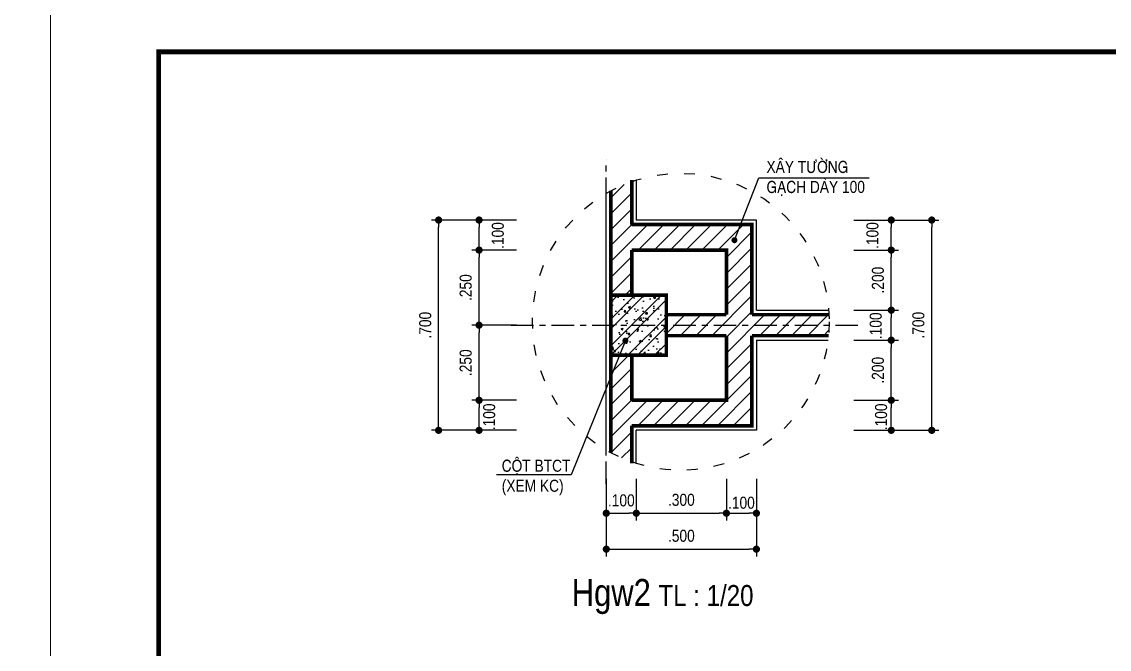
# Model space of a CAD drawing. Header units: millimetres. Extents: x 100 to 288, y -65 to 177.
# Drawn here: x 203.27 to 221.38, y 106.54 to 116.98 of the extents above; entities that cross this region are included whole.
import ezdxf

# ---------------------------------------------------------------- set-up
doc = ezdxf.new("R2010")
doc.units = ezdxf.units.MM
doc.header["$LTSCALE"] = 0.3
doc.header["$MEASUREMENT"] = 0
doc.header["$PDMODE"] = 2
doc.linetypes.add('ACAD_ISO03W100', pattern=[30, 12, -18])
doc.linetypes.add('CENTER', pattern=[2, 1.25, -0.25, 0.25, -0.25])
doc.layers.get('0').update_dxf_attribs({"linetype": 'CONTINUOUS', "lineweight": 13})
doc.layers.get('DEFPOINTS').update_dxf_attribs({"linetype": 'CONTINUOUS', "lineweight": 13})
for name, color, linetype in [('HATCH', 8, 'CONTINUOUS'), ('LAYER 1', 1, 'CONTINUOUS'), ('LAYER 7', 7, 'CONTINUOUS'), ('LAYER1', 1, 'CONTINUOUS'), ('LAYER7', 7, 'CONTINUOUS')]:
    doc.layers.add(name, color=color, linetype=linetype)
doc.styles.add('HELVE-KT', font='VHELVCN.TTF')
doc.dimstyles.new('1-20', dxfattribs={"dimtxt": 0.2, "dimasz": 0.12, "dimexe": 0.12, "dimexo": 0.2, "dimgap": 0.12, "dimtad": 1, "dimdec": 3, "dimlfac": 0.2, "dimzin": 4, "dimdsep": 46, "dimtxsty": 'HELVE-KT', "dimblk1": 'DOT', "dimblk2": 'DOT', "dimsah": 1, "dimcen": -0.18, "dimadec": 3, "dimazin": 0, "dimtfac": 1, "dimtdec": 3, "dimtmove": 2, "dimatfit": 3, "dimldrblk": 'DOT', "dimfxl": 0, "dimtolj": 1, "dimtzin": 4, "dimarcsym": 0})

# ---------------------------------------------------------------- blocks, each defined once
blk = doc.blocks.new('_DOT')
at = {"color": 0, "linetype": 'ByBlock'}
blk.add_line((-0.5, 0), (-1, 0), dxfattribs=at)
at = {"color": 0, "linetype": 'ByBlock', "const_width": 0.5}
blk.add_lwpolyline([(-0.25, 0, 1), (0.25, 0, 1)], format="xyb", close=True, dxfattribs=at)
blk = doc.blocks.new('*D86')
at = {"layer": 'DEFPOINTS', "color": 0, "lineweight": -2, "ltscale": 5}
for p in [(216.924, 110.684), (217.75, 110.684), (216.924, 110.184)]:
    blk.add_point(p, dxfattribs=at)
at = {"layer": 'LAYER 1', "color": 0, "lineweight": -2, "ltscale": 5}
for p, q in [((217.124, 110.684), (217.87, 110.684)), ((217.75, 110.304), (217.75, 110.564)), ((217.124, 110.184), (217.87, 110.184))]:
    blk.add_line(p, q, dxfattribs=at)
at = {"layer": 'LAYER 1', "color": 0, "lineweight": -2, "ltscale": 5, "xscale": 0.12, "yscale": 0.12, "zscale": 0.12}
for p, rotation in [((217.75, 110.684), 90), ((217.75, 110.184), 270)]:
    blk.add_blockref('_DOT', p, dxfattribs=dict(at, rotation=rotation))
at = {"layer": 'LAYER 1', "color": 0, "ltscale": 5, "insert": (217.581, 110.408), "char_height": 0.2, "attachment_point": 5, "rotation": 90, "style": 'HELVE-KT'}
blk.add_mtext('\\A1;.100', dxfattribs=at)
blk = doc.blocks.new('*D87')
at = {"layer": 'DEFPOINTS', "color": 0, "lineweight": -2, "ltscale": 5}
for p in [(216.924, 111.684), (217.75, 111.684), (216.924, 110.684)]:
    blk.add_point(p, dxfattribs=at)
at = {"layer": 'LAYER 1', "color": 0, "lineweight": -2, "ltscale": 5}
for p, q in [((217.124, 111.684), (217.87, 111.684)), ((217.75, 110.804), (217.75, 111.564)), ((217.124, 110.684), (217.87, 110.684))]:
    blk.add_line(p, q, dxfattribs=at)
at = {"layer": 'LAYER 1', "color": 0, "lineweight": -2, "ltscale": 5, "xscale": 0.12, "yscale": 0.12, "zscale": 0.12}
for p, rotation in [((217.75, 111.684), 90), ((217.75, 110.684), 270)]:
    blk.add_blockref('_DOT', p, dxfattribs=dict(at, rotation=rotation))
at = {"layer": 'LAYER 1', "color": 0, "ltscale": 5, "insert": (217.528, 111.184), "char_height": 0.2, "attachment_point": 5, "rotation": 90, "style": 'HELVE-KT'}
blk.add_mtext('\\A1;.200', dxfattribs=at)
blk = doc.blocks.new('*D88')
at = {"layer": 'DEFPOINTS', "color": 0, "lineweight": -2, "ltscale": 5}
for p in [(216.924, 112.184), (217.75, 112.184), (216.924, 111.684)]:
    blk.add_point(p, dxfattribs=at)
at = {"layer": 'LAYER 1', "color": 0, "lineweight": -2, "ltscale": 5}
for p, q in [((217.124, 112.184), (217.87, 112.184)), ((217.75, 111.804), (217.75, 112.064)), ((217.124, 111.684), (217.87, 111.684))]:
    blk.add_line(p, q, dxfattribs=at)
at = {"layer": 'LAYER 1', "color": 0, "lineweight": -2, "ltscale": 5, "xscale": 0.12, "yscale": 0.12, "zscale": 0.12}
for p, rotation in [((217.75, 112.184), 90), ((217.75, 111.684), 270)]:
    blk.add_blockref('_DOT', p, dxfattribs=dict(at, rotation=rotation))
at = {"layer": 'LAYER 1', "color": 0, "ltscale": 5, "insert": (217.492, 111.924), "char_height": 0.2, "attachment_point": 5, "rotation": 90, "style": 'HELVE-KT'}
blk.add_mtext('\\A1;.100', dxfattribs=at)
blk = doc.blocks.new('*D89')
at = {"layer": 'DEFPOINTS', "color": 0, "lineweight": -2, "ltscale": 5}
for p in [(216.924, 113.184), (217.75, 113.184), (216.924, 112.184)]:
    blk.add_point(p, dxfattribs=at)
at = {"layer": 'LAYER 1', "color": 0, "lineweight": -2, "ltscale": 5}
for p, q in [((217.124, 113.184), (217.87, 113.184)), ((217.75, 112.304), (217.75, 113.064)), ((217.124, 112.184), (217.87, 112.184))]:
    blk.add_line(p, q, dxfattribs=at)
at = {"layer": 'LAYER 1', "color": 0, "lineweight": -2, "ltscale": 5, "xscale": 0.12, "yscale": 0.12, "zscale": 0.12}
for p, rotation in [((217.75, 113.184), 90), ((217.75, 112.184), 270)]:
    blk.add_blockref('_DOT', p, dxfattribs=dict(at, rotation=rotation))
at = {"layer": 'LAYER 1', "color": 0, "ltscale": 5, "insert": (217.528, 112.684), "char_height": 0.2, "attachment_point": 5, "rotation": 90, "style": 'HELVE-KT'}
blk.add_mtext('\\A1;.200', dxfattribs=at)
blk = doc.blocks.new('*D90')
at = {"layer": 'DEFPOINTS', "color": 0, "lineweight": -2, "ltscale": 5}
for p in [(216.924, 113.684), (217.75, 113.684), (216.924, 113.184)]:
    blk.add_point(p, dxfattribs=at)
at = {"layer": 'LAYER 1', "color": 0, "lineweight": -2, "ltscale": 5}
for p, q in [((217.124, 113.684), (217.87, 113.684)), ((217.75, 113.304), (217.75, 113.564)), ((217.124, 113.184), (217.87, 113.184))]:
    blk.add_line(p, q, dxfattribs=at)
at = {"layer": 'LAYER 1', "color": 0, "lineweight": -2, "ltscale": 5, "xscale": 0.12, "yscale": 0.12, "zscale": 0.12}
for p, rotation in [((217.75, 113.684), 90), ((217.75, 113.184), 270)]:
    blk.add_blockref('_DOT', p, dxfattribs=dict(at, rotation=rotation))
at = {"layer": 'LAYER 1', "color": 0, "ltscale": 5, "insert": (217.437, 113.426), "char_height": 0.2, "attachment_point": 5, "rotation": 90, "style": 'HELVE-KT'}
blk.add_mtext('\\A1;.100', dxfattribs=at)
blk = doc.blocks.new('*D91')
at = {"layer": 'DEFPOINTS', "color": 0, "lineweight": -2, "ltscale": 5}
for p in [(216.924, 113.684), (218.424, 113.684), (216.924, 110.184)]:
    blk.add_point(p, dxfattribs=at)
at = {"layer": 'LAYER 1', "color": 0, "lineweight": -2, "ltscale": 5}
for p, q in [((217.124, 113.684), (218.544, 113.684)), ((218.424, 110.304), (218.424, 113.564)), ((217.124, 110.184), (218.544, 110.184))]:
    blk.add_line(p, q, dxfattribs=at)
at = {"layer": 'LAYER 1', "color": 0, "lineweight": -2, "ltscale": 5, "xscale": 0.12, "yscale": 0.12, "zscale": 0.12}
for p, rotation in [((218.424, 113.684), 90), ((218.424, 110.184), 270)]:
    blk.add_blockref('_DOT', p, dxfattribs=dict(at, rotation=rotation))
at = {"layer": 'LAYER 1', "color": 0, "ltscale": 5, "insert": (218.202, 111.934), "char_height": 0.2, "attachment_point": 5, "rotation": 90, "style": 'HELVE-KT'}
blk.add_mtext('\\A1;.700', dxfattribs=at)
blk = doc.blocks.new('*D92')
at = {"layer": 'DEFPOINTS', "color": 0, "lineweight": -2, "ltscale": 5}
for p in [(213.004, 109.578), (213.504, 109.578), (213.504, 108.804)]:
    blk.add_point(p, dxfattribs=at)
at = {"layer": 'LAYER 1', "color": 0, "lineweight": -2, "ltscale": 5}
for p, q in [((213.004, 109.378), (213.004, 108.684)), ((213.504, 109.378), (213.504, 108.684)), ((213.124, 108.804), (213.384, 108.804))]:
    blk.add_line(p, q, dxfattribs=at)
at = {"layer": 'LAYER 1', "color": 0, "lineweight": -2, "ltscale": 5, "xscale": 0.12, "yscale": 0.12, "zscale": 0.12, "rotation": 180}
blk.add_blockref('_DOT', (213.004, 108.804), dxfattribs=at)
at = {"layer": 'LAYER 1', "color": 0, "lineweight": -2, "ltscale": 5, "xscale": 0.12, "yscale": 0.12, "zscale": 0.12}
blk.add_blockref('_DOT', (213.504, 108.804), dxfattribs=at)
at = {"layer": 'LAYER 1', "color": 0, "ltscale": 5, "insert": (213.254, 109.017), "char_height": 0.2, "attachment_point": 5, "style": 'HELVE-KT'}
blk.add_mtext('\\A1;.100', dxfattribs=at)
blk = doc.blocks.new('*D93')
at = {"layer": 'DEFPOINTS', "color": 0, "lineweight": -2, "ltscale": 5}
for p in [(213.504, 109.578), (215.004, 109.578), (215.004, 108.804)]:
    blk.add_point(p, dxfattribs=at)
at = {"layer": 'LAYER 1', "color": 0, "lineweight": -2, "ltscale": 5}
for p, q in [((213.504, 109.378), (213.504, 108.684)), ((215.004, 109.378), (215.004, 108.684)), ((213.624, 108.804), (214.884, 108.804))]:
    blk.add_line(p, q, dxfattribs=at)
at = {"layer": 'LAYER 1', "color": 0, "lineweight": -2, "ltscale": 5, "xscale": 0.12, "yscale": 0.12, "zscale": 0.12, "rotation": 180}
blk.add_blockref('_DOT', (213.504, 108.804), dxfattribs=at)
at = {"layer": 'LAYER 1', "color": 0, "lineweight": -2, "ltscale": 5, "xscale": 0.12, "yscale": 0.12, "zscale": 0.12}
blk.add_blockref('_DOT', (215.004, 108.804), dxfattribs=at)
at = {"layer": 'LAYER 1', "color": 0, "ltscale": 5, "insert": (214.254, 109.026), "char_height": 0.2, "attachment_point": 5, "style": 'HELVE-KT'}
blk.add_mtext('\\A1;.300', dxfattribs=at)
blk = doc.blocks.new('*D94')
at = {"layer": 'DEFPOINTS', "color": 0, "lineweight": -2, "ltscale": 5}
for p in [(215.004, 109.578), (215.504, 109.578), (215.504, 108.804)]:
    blk.add_point(p, dxfattribs=at)
at = {"layer": 'LAYER 1', "color": 0, "lineweight": -2, "ltscale": 5}
for p, q in [((215.004, 109.378), (215.004, 108.684)), ((215.504, 109.378), (215.504, 108.684)), ((215.124, 108.804), (215.384, 108.804))]:
    blk.add_line(p, q, dxfattribs=at)
at = {"layer": 'LAYER 1', "color": 0, "lineweight": -2, "ltscale": 5, "xscale": 0.12, "yscale": 0.12, "zscale": 0.12, "rotation": 180}
blk.add_blockref('_DOT', (215.004, 108.804), dxfattribs=at)
at = {"layer": 'LAYER 1', "color": 0, "lineweight": -2, "ltscale": 5, "xscale": 0.12, "yscale": 0.12, "zscale": 0.12}
blk.add_blockref('_DOT', (215.504, 108.804), dxfattribs=at)
at = {"layer": 'LAYER 1', "color": 0, "ltscale": 5, "insert": (215.254, 108.978), "char_height": 0.2, "attachment_point": 5, "style": 'HELVE-KT'}
blk.add_mtext('\\A1;.100', dxfattribs=at)
blk = doc.blocks.new('*D95')
at = {"layer": 'DEFPOINTS', "color": 0, "lineweight": -2, "ltscale": 5}
for p in [(213.004, 109.578), (215.504, 109.578), (215.504, 108.206)]:
    blk.add_point(p, dxfattribs=at)
at = {"layer": 'LAYER 1', "color": 0, "lineweight": -2, "ltscale": 5}
for p, q in [((213.004, 109.378), (213.004, 108.086)), ((215.504, 109.378), (215.504, 108.086)), ((213.124, 108.206), (215.384, 108.206))]:
    blk.add_line(p, q, dxfattribs=at)
at = {"layer": 'LAYER 1', "color": 0, "lineweight": -2, "ltscale": 5, "xscale": 0.12, "yscale": 0.12, "zscale": 0.12, "rotation": 180}
blk.add_blockref('_DOT', (213.004, 108.206), dxfattribs=at)
at = {"layer": 'LAYER 1', "color": 0, "lineweight": -2, "ltscale": 5, "xscale": 0.12, "yscale": 0.12, "zscale": 0.12}
blk.add_blockref('_DOT', (215.504, 108.206), dxfattribs=at)
at = {"layer": 'LAYER 1', "color": 0, "ltscale": 5, "insert": (214.254, 108.428), "char_height": 0.2, "attachment_point": 5, "style": 'HELVE-KT'}
blk.add_mtext('\\A1;.500', dxfattribs=at)
blk = doc.blocks.new('*D96')
at = {"layer": 'DEFPOINTS', "color": 0, "lineweight": -2, "ltscale": 5}
for p in [(210.885, 110.684), (211.711, 110.684), (211.711, 110.184)]:
    blk.add_point(p, dxfattribs=at)
at = {"layer": 'LAYER 1', "color": 0, "lineweight": -2, "ltscale": 5}
for p, q in [((211.511, 110.684), (210.765, 110.684)), ((210.885, 110.304), (210.885, 110.564)), ((211.511, 110.184), (210.765, 110.184))]:
    blk.add_line(p, q, dxfattribs=at)
at = {"layer": 'LAYER 1', "color": 0, "lineweight": -2, "ltscale": 5, "xscale": 0.12, "yscale": 0.12, "zscale": 0.12}
for p, rotation in [((210.885, 110.684), 90), ((210.885, 110.184), 270)]:
    blk.add_blockref('_DOT', p, dxfattribs=dict(at, rotation=rotation))
at = {"layer": 'LAYER 1', "color": 0, "ltscale": 5, "insert": (211.054, 110.408), "char_height": 0.2, "attachment_point": 5, "rotation": 90, "style": 'HELVE-KT'}
blk.add_mtext('\\A1;.100', dxfattribs=at)
blk = doc.blocks.new('*D97')
at = {"layer": 'DEFPOINTS', "color": 0, "lineweight": -2, "ltscale": 5}
for p in [(210.885, 111.934), (211.711, 111.934), (211.711, 110.684)]:
    blk.add_point(p, dxfattribs=at)
at = {"layer": 'LAYER 1', "color": 0, "lineweight": -2, "ltscale": 5}
for p, q in [((211.511, 111.934), (210.765, 111.934)), ((210.885, 110.804), (210.885, 111.814)), ((211.511, 110.684), (210.765, 110.684))]:
    blk.add_line(p, q, dxfattribs=at)
at = {"layer": 'LAYER 1', "color": 0, "lineweight": -2, "ltscale": 5, "xscale": 0.12, "yscale": 0.12, "zscale": 0.12}
for p, rotation in [((210.885, 111.934), 90), ((210.885, 110.684), 270)]:
    blk.add_blockref('_DOT', p, dxfattribs=dict(at, rotation=rotation))
at = {"layer": 'LAYER 1', "color": 0, "ltscale": 5, "insert": (210.663, 111.309), "char_height": 0.2, "attachment_point": 5, "rotation": 90, "style": 'HELVE-KT'}
blk.add_mtext('\\A1;.250', dxfattribs=at)
blk = doc.blocks.new('*D98')
at = {"layer": 'DEFPOINTS', "color": 0, "lineweight": -2, "ltscale": 5}
for p in [(210.885, 113.184), (211.711, 113.184), (211.711, 111.934)]:
    blk.add_point(p, dxfattribs=at)
at = {"layer": 'LAYER 1', "color": 0, "lineweight": -2, "ltscale": 5}
for p, q in [((211.511, 113.184), (210.765, 113.184)), ((210.885, 112.054), (210.885, 113.064)), ((211.511, 111.934), (210.765, 111.934))]:
    blk.add_line(p, q, dxfattribs=at)
at = {"layer": 'LAYER 1', "color": 0, "lineweight": -2, "ltscale": 5, "xscale": 0.12, "yscale": 0.12, "zscale": 0.12}
for p, rotation in [((210.885, 113.184), 90), ((210.885, 111.934), 270)]:
    blk.add_blockref('_DOT', p, dxfattribs=dict(at, rotation=rotation))
at = {"layer": 'LAYER 1', "color": 0, "ltscale": 5, "insert": (210.663, 112.559), "char_height": 0.2, "attachment_point": 5, "rotation": 90, "style": 'HELVE-KT'}
blk.add_mtext('\\A1;.250', dxfattribs=at)
blk = doc.blocks.new('*D99')
at = {"layer": 'DEFPOINTS', "color": 0, "lineweight": -2, "ltscale": 5}
for p in [(210.885, 113.684), (211.711, 113.684), (211.711, 113.184)]:
    blk.add_point(p, dxfattribs=at)
at = {"layer": 'LAYER 1', "color": 0, "lineweight": -2, "ltscale": 5}
for p, q in [((211.511, 113.684), (210.765, 113.684)), ((210.885, 113.304), (210.885, 113.564)), ((211.511, 113.184), (210.765, 113.184))]:
    blk.add_line(p, q, dxfattribs=at)
at = {"layer": 'LAYER 1', "color": 0, "lineweight": -2, "ltscale": 5, "xscale": 0.12, "yscale": 0.12, "zscale": 0.12}
for p, rotation in [((210.885, 113.684), 90), ((210.885, 113.184), 270)]:
    blk.add_blockref('_DOT', p, dxfattribs=dict(at, rotation=rotation))
at = {"layer": 'LAYER 1', "color": 0, "ltscale": 5, "insert": (211.198, 113.426), "char_height": 0.2, "attachment_point": 5, "rotation": 90, "style": 'HELVE-KT'}
blk.add_mtext('\\A1;.100', dxfattribs=at)
blk = doc.blocks.new('*D100')
at = {"layer": 'DEFPOINTS', "color": 0, "lineweight": -2, "ltscale": 5}
for p in [(210.211, 113.684), (211.711, 113.684), (211.711, 110.184)]:
    blk.add_point(p, dxfattribs=at)
at = {"layer": 'LAYER 1', "color": 0, "lineweight": -2, "ltscale": 5}
for p, q in [((211.511, 113.684), (210.091, 113.684)), ((210.211, 110.304), (210.211, 113.564)), ((211.511, 110.184), (210.091, 110.184))]:
    blk.add_line(p, q, dxfattribs=at)
at = {"layer": 'LAYER 1', "color": 0, "lineweight": -2, "ltscale": 5, "xscale": 0.12, "yscale": 0.12, "zscale": 0.12}
for p, rotation in [((210.211, 113.684), 90), ((210.211, 110.184), 270)]:
    blk.add_blockref('_DOT', p, dxfattribs=dict(at, rotation=rotation))
at = {"layer": 'LAYER 1', "color": 0, "ltscale": 5, "insert": (209.989, 111.934), "char_height": 0.2, "attachment_point": 5, "rotation": 90, "style": 'HELVE-KT'}
blk.add_mtext('\\A1;.700', dxfattribs=at)

msp = doc.modelspace()

# ---------------------------------------------------------------- hatches: boundary and pattern name
at = {"layer": 'HATCH', "ltscale": 5}
h = msp.add_hatch(dxfattribs=at)
h.set_pattern_fill('ANSI31', color=256, scale=1.5, style=0)
h.set_pattern_definition([(45, (213.07892, 109.81043), (-0.1325825, 0.1325825), [])])
h.paths.add_polyline_path([(215.42892, 111.7591), (216.70554, 111.7591, 0.0177337), (216.71575, 111.9341), (214.00392, 111.9341), (214.00392, 111.7591), (215.00392, 111.7591), (215.00392, 110.6841), (213.42892, 110.6841), (213.42892, 111.4341), (213.07892, 111.4341), (213.07892, 109.81043, 0.03871262), (213.42892, 109.65682), (213.42892, 110.2591), (215.42892, 110.2591)])
h.paths.add_polyline_path([(216.71354, 112.1091), (215.42892, 112.1091), (215.42892, 113.6091), (213.42892, 113.6091), (213.42892, 114.32414, 0.03871262), (213.07892, 114.17054), (213.07892, 112.4341), (213.42892, 112.4341), (213.42892, 113.1841), (215.00392, 113.1841), (215.00392, 112.1091), (214.00392, 112.1091), (214.00392, 111.9341), (216.71575, 111.9341, 0.00570243), (216.71639, 111.99048, 0.01200135)])
h = msp.add_hatch(dxfattribs=at)
h.set_pattern_fill('AR-CONC', color=256, scale=0.05, style=0)
h.set_pattern_definition([(50, (213.07892, 111.4341), (0.35863, -0.031376), [0.0375, -0.4125]), (355, (213.07892, 111.4341), (-0.06938, 0.3761), [0.03, -0.33]), (100.45, (213.1088, 111.4315), (0.289255, 0.34472), [0.03187, -0.35057]), (46.184, (213.0789, 111.5341), (0.53362, -0.08276), [0.05625, -0.61875]), (96.636, (213.1234, 111.5272), (0.46733, 0.48706), [0.0478, -0.52586]), (351.184, (213.0789, 111.5341), (0.46733, 0.48706), [0.045, -0.495]), (21, (213.12892, 111.5091), (0.298454, -0.20131), [0.0375, -0.4125]), (326, (213.12892, 111.5091), (0.12166, 0.36258), [0.03, -0.33]), (71.45, (213.1538, 111.49233), (0.42011, 0.161265), [0.03187, -0.35057]), (37.5, (213.07892, 111.4341), (0.00608, 0.166447), [0, -0.326, 0, -0.335, 0, -0.33125]), (7.5, (213.07892, 111.4341), (0.131535, 0.197206), [0, -0.191, 0, -0.3185, 0, -0.12625]), (327.5, (212.96742, 111.4341), (0.266911, -0.011277), [0, -0.125, 0, -0.39, 0, -0.5175]), (317.5, (212.91742, 111.4341), (0.291593, 0.050052), [0, -0.1625, 0, -0.259, 0, -0.3675])])
h.paths.add_polyline_path([(214.00392, 111.9341), (213.07892, 111.9341), (213.07892, 111.4341), (214.00392, 111.4341)])
h.paths.add_polyline_path([(214.00392, 112.4341), (213.07892, 112.4341), (213.07892, 111.9341), (214.00392, 111.9341)])
h = msp.add_hatch(dxfattribs=at)
h.set_pattern_fill('STEEL', color=256, scale=2.5, style=0)
h.set_pattern_definition([(45, (213.07892, 111.4341), (-0.22097, 0.22097), []), (45, (213.07892, 111.59035), (-0.22097, 0.22097), [])])
h.paths.add_polyline_path([(214.00392, 111.9341), (213.07892, 111.9341), (213.07892, 111.4341), (214.00392, 111.4341)])
h.paths.add_polyline_path([(214.00392, 112.4341), (213.07892, 112.4341), (213.07892, 111.9341), (214.00392, 111.9341)])

# ---------------------------------------------------------------- linework, layer by layer
at = {"layer": 'DEFPOINTS', "linetype": 'Continuous', "ltscale": 0.08}
for points in [[(161.74885, 87.74536), (203.74885, 87.74536), (203.74885, 117.44536), (161.74885, 117.44536)], [(203.74885, 87.74536), (245.74885, 87.74536), (245.74885, 117.44536), (203.74885, 117.44536)]]:
    msp.add_lwpolyline(points, close=True, dxfattribs=at)
at = {"layer": 'HATCH', "linetype": 'CENTER'}
for points in [[(213.00392, 109.2897), (213.00392, 114.69127)], [(211.41891, 111.9341), (217.21586, 111.9341)]]:
    msp.add_lwpolyline(points, dxfattribs=at)
at = {"layer": 'HATCH', "ltscale": 5}
for points in [[(213.50392, 114.34901), (213.50392, 113.6841)], [(215.13834, 113.34848), (215.54203, 114.38781), (217.38213, 114.38781)], [(213.00392, 109.85221), (213.00392, 114.12875)], [(215.50392, 112.1841), (215.50392, 113.6841), (213.50392, 113.6841)], [(215.50392, 112.1841), (216.7088, 112.1841)], [(213.32212, 111.67662), (212.42108, 109.44455), (211.17764, 109.44455)], [(215.50392, 111.6841), (215.50392, 110.1841), (213.50392, 110.1841)], [(215.50392, 111.6841), (216.69733, 111.6841)], [(213.50392, 109.63196), (213.50392, 110.1841)]]:
    msp.add_lwpolyline(points, dxfattribs=at)
at = {"layer": 'LAYER 1', "ltscale": 5, "const_width": 0.05}
for points in [[(215.11334, 113.34848, 1), (215.16334, 113.34848, 1)], [(213.29712, 111.67662, 1), (213.34712, 111.67662, 1)]]:
    msp.add_lwpolyline(points, format="xyb", close=True, dxfattribs=at)
at = {"layer": 'LAYER 7', "linetype": 'ACAD_ISO03W100', "ltscale": 0.05}
msp.add_circle((214.24436, 111.99048), 2.47203, dxfattribs=at)
at = {"layer": 'LAYER7', "linetype": 'Continuous', "const_width": 0.08}
msp.add_lwpolyline([(244.74885, 116.48282), (205.54885, 116.48282), (205.54885, 88.70791), (244.74885, 88.70791)], close=True, dxfattribs=at)
at = {"layer": 'LAYER7', "ltscale": 5, "const_width": 0.06}
for points in [[(213.42892, 114.34901), (213.42892, 113.6091)], [(213.07892, 109.81043), (213.07892, 114.17054)], [(215.42892, 112.1091), (215.42892, 113.6091), (213.42892, 113.6091)], [(215.00392, 112.1091), (215.00392, 113.1841), (213.42892, 113.1841)], [(213.42892, 113.1841), (213.42892, 112.4341)], [(214.00392, 112.1091), (215.00392, 112.1091)], [(215.42892, 112.1091), (216.71354, 112.1091)], [(215.00392, 111.7591), (215.00392, 110.6841), (213.42892, 110.6841)], [(215.42892, 111.7591), (215.42892, 110.2591), (213.42892, 110.2591)], [(214.00392, 111.7591), (215.00392, 111.7591)], [(215.42892, 111.7591), (216.70554, 111.7591)], [(213.42892, 110.6841), (213.42892, 111.4341)], [(213.42892, 109.63196), (213.42892, 110.2591)]]:
    msp.add_lwpolyline(points, dxfattribs=at)
msp.add_lwpolyline([(214.00392, 111.4341), (214.00392, 112.4341), (213.07892, 112.4341), (213.07892, 111.4341)], close=True, dxfattribs=at)

# ---------------------------------------------------------------- texts
at = {"layer": 'LAYER 1', "linetype": 'Continuous', "ltscale": 0.4, "insert": (212.42837, 107.70931), "char_height": 0.2, "width": 10.8090428, "attachment_point": 1, "style": 'HELVE-KT'}
msp.add_mtext('{\\H2.25x;Hgw2}  {\\H1.75x;TL : 1/20}', dxfattribs=at)
at = {"layer": 'LAYER1', "linetype": 'Continuous', "ltscale": 0.05, "char_height": 0.2, "width": 5.2618645, "attachment_point": 7, "style": 'HELVE-KT'}
for s, insert in [('XAÂY TÖÔØNG \\PGAÏCH DAØY 100', (215.67131, 114.08518)), ('COÄT BTCT\\P(XEM KC)', (211.26265, 109.10153))]:
    msp.add_mtext(s, dxfattribs=dict(at, insert=insert))

# ---------------------------------------------------------------- dimensions: what is measured, and where the dimension line sits
at = {"layer": 'LAYER 1', "ltscale": 5}
for base, p1, p2, picture, middle in [((210.21098, 113.6841), (211.71114, 110.1841), (211.71114, 113.6841), '*D100', (209.98885, 111.9341)), ((218.42379, 113.6841), (216.92363, 110.1841), (216.92363, 113.6841), '*D91', (218.20165, 111.9341)), ((210.88477, 113.1841), (211.71114, 111.9341), (211.71114, 113.1841), '*D98', (210.66264, 112.5591)), ((217.74999, 113.1841), (216.92363, 112.1841), (216.92363, 113.1841), '*D89', (217.52786, 112.6841)), ((210.88477, 111.9341), (211.71114, 110.6841), (211.71114, 111.9341), '*D97', (210.66264, 111.3091)), ((217.74999, 111.6841), (216.92363, 110.6841), (216.92363, 111.6841), '*D87', (217.52786, 111.1841))]:
    dim = msp.add_linear_dim(base=base, p1=p1, p2=p2, angle=90, dimstyle='1-20', dxfattribs=at)
    dim.commit()
    dim.dimension.update_dxf_attribs({"geometry": picture, "text_midpoint": middle})
for base, p1, p2, picture, middle in [((210.88477, 113.6841), (211.71114, 113.1841), (211.71114, 113.6841), '*D99', (211.19761, 113.42571)), ((217.74999, 113.6841), (216.92363, 113.1841), (216.92363, 113.6841), '*D90', (217.43715, 113.42571)), ((217.74999, 112.1841), (216.92363, 111.6841), (216.92363, 112.1841), '*D88', (217.49186, 111.9241)), ((210.88477, 110.6841), (211.71114, 110.1841), (211.71114, 110.6841), '*D96', (211.05384, 110.40823)), ((217.74999, 110.6841), (216.92363, 110.1841), (216.92363, 110.6841), '*D86', (217.58093, 110.40823))]:
    dim = msp.add_linear_dim(base=base, p1=p1, p2=p2, angle=90, dimstyle='1-20', dxfattribs=at)
    dim.commit()
    dim.dimension.update_dxf_attribs({"geometry": picture, "text_midpoint": middle, "dimtype": 160})
for base, p1, p2, picture, middle in [((213.50392, 108.80418), (213.00392, 109.57766), (213.50392, 109.57766), '*D92', (213.25392, 109.01694)), ((215.50392, 108.80418), (215.00392, 109.57766), (215.50392, 109.57766), '*D94', (215.25392, 108.97778))]:
    dim = msp.add_linear_dim(base=base, p1=p1, p2=p2, dimstyle='1-20', dxfattribs=at)
    dim.commit()
    dim.dimension.update_dxf_attribs({"geometry": picture, "text_midpoint": middle, "dimtype": 160})
for base, p1, p2, picture, middle in [((215.50392, 108.20573), (213.00392, 109.57766), (215.50392, 109.57766), '*D95', (214.25392, 108.42786)), ((215.00392, 108.80418), (213.50392, 109.57766), (215.00392, 109.57766), '*D93', (214.25392, 109.02631))]:
    dim = msp.add_linear_dim(base=base, p1=p1, p2=p2, dimstyle='1-20', dxfattribs=at)
    dim.commit()
    dim.dimension.update_dxf_attribs({"geometry": picture, "text_midpoint": middle})

doc.saveas('drawing.dxf')
